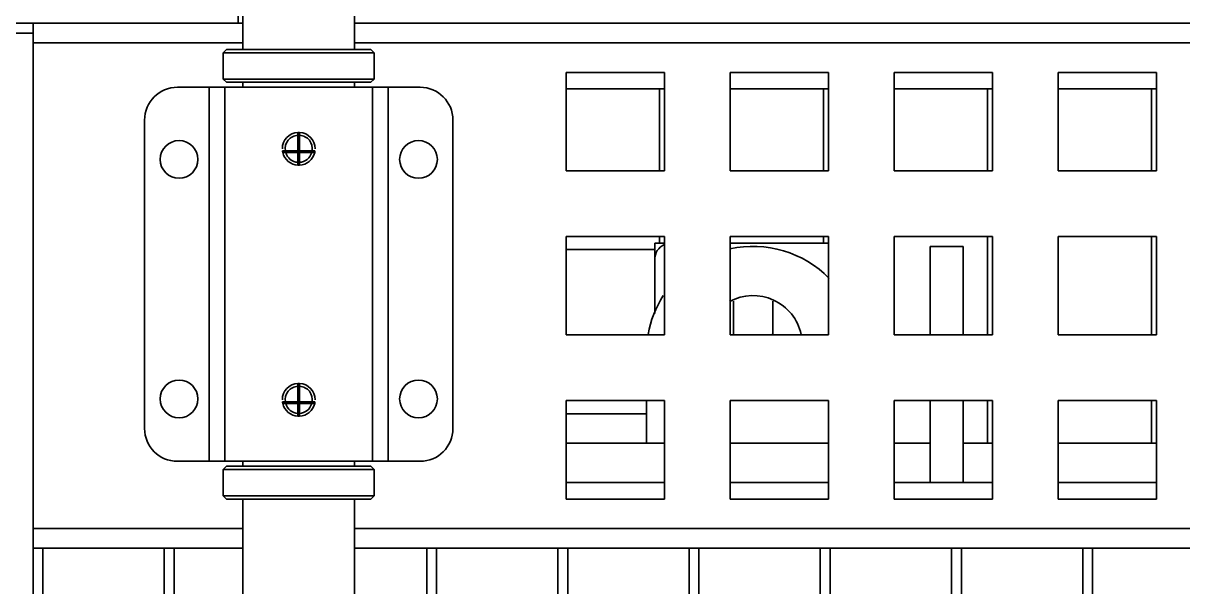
# Model space of a CAD drawing. Header units: millimetres. Extents: x 32496 to 166256, y 3504 to 23939.
# Drawn here: x 48076.1 to 48429.6, y 13128.3 to 13300.1 of the extents above; entities that cross this region are included whole.
import ezdxf

# ---------------------------------------------------------------- set-up
doc = ezdxf.new("R2010")
doc.units = ezdxf.units.MM
doc.layers.get('0').update_dxf_attribs({"lineweight": 35})

msp = doc.modelspace()

# ---------------------------------------------------------------- linework, layer by layer
at = {"linetype": 'Continuous'}
for p, q in [((48141.64, 13306.975), (48141.64, 13300.075)), ((48143.14, 13306.975), (48143.14, 13292.075)), ((48177.14, 13306.975), (48177.14, 13292.075)), ((47999.14, 13300.075), (48079.14, 13300.075)), ((48143.14, 13300.075), (48079.14, 13300.075)), ((48079.14, 13140.075), (48079.14, 13300.075)), ((48803.14, 13300.075), (48177.14, 13300.075)), ((47999.14, 13297.075), (48079.14, 13297.075)), ((47999.14, 13297.075), (48079.14, 13297.075)), ((48079.14, 13294.075), (48143.14, 13294.075)), ((48137.14, 13291.075), (48138.14, 13292.075)), ((48138.14, 13292.075), (48182.14, 13292.075)), ((48177.14, 13294.075), (48803.14, 13294.075)), ((48183.14, 13291.075), (48182.14, 13292.075)), ((48137.14, 13291.075), (48183.14, 13291.075)), ((48137.14, 13283.075), (48137.14, 13291.075)), ((48183.14, 13283.075), (48183.14, 13291.075)), ((48241.64, 13285.075), (48271.64, 13285.075)), ((48241.64, 13255.075), (48241.64, 13285.075)), ((48271.64, 13285.075), (48271.64, 13255.075)), ((48291.64, 13285.075), (48321.64, 13285.075)), ((48291.64, 13255.075), (48291.64, 13285.075)), ((48321.64, 13285.075), (48321.64, 13255.075)), ((48341.64, 13285.075), (48371.64, 13285.075)), ((48341.64, 13255.075), (48341.64, 13285.075)), ((48371.64, 13285.075), (48371.64, 13255.075)), ((48391.64, 13285.075), (48421.64, 13285.075)), ((48391.64, 13255.075), (48391.64, 13285.075)), ((48421.64, 13285.075), (48421.64, 13255.075)), ((48183.14, 13283.075), (48137.14, 13283.075)), ((48137.14, 13283.075), (48138.14, 13282.075)), ((48182.14, 13282.075), (48138.14, 13282.075)), ((48143.14, 13282.075), (48143.14, 13280.575)), ((48177.14, 13282.075), (48177.14, 13280.575)), ((48183.14, 13283.075), (48182.14, 13282.075)), ((48123.14, 13280.575), (48197.14, 13280.575)), ((48132.84, 13280.575), (48132.84, 13166.575)), ((48137.64, 13280.575), (48137.64, 13166.575)), ((48182.64, 13166.575), (48182.64, 13280.575)), ((48187.44, 13166.575), (48187.44, 13280.575)), ((48271.64, 13280.075), (48241.64, 13280.075)), ((48270.14, 13280.075), (48270.14, 13255.075)), ((48321.64, 13280.075), (48291.64, 13280.075)), ((48320.14, 13280.075), (48320.14, 13255.075)), ((48371.64, 13280.075), (48341.64, 13280.075)), ((48370.14, 13280.075), (48370.14, 13255.075)), ((48421.64, 13280.075), (48391.64, 13280.075)), ((48420.14, 13280.075), (48420.14, 13255.075)), ((48113.14, 13270.575), (48113.14, 13176.575)), ((48207.14, 13270.575), (48207.14, 13176.575)), ((48159.89, 13261.154), (48159.89, 13266.819)), ((48160.14, 13256.825), (48160.14, 13266.825)), ((48160.14, 13256.825), (48160.14, 13266.825)), ((48160.39, 13266.819), (48160.39, 13261.154)), ((48155.225, 13261.154), (48159.89, 13261.154)), ((48155.225, 13260.904), (48155.225, 13261.154)), ((48155.279, 13260.654), (48159.89, 13260.654)), ((48159.89, 13256.832), (48159.89, 13260.654)), ((48160.39, 13261.154), (48165.054, 13261.154)), ((48160.39, 13260.654), (48165.001, 13260.654)), ((48160.39, 13260.654), (48160.39, 13256.832)), ((48165.054, 13261.154), (48165.054, 13260.904)), ((48271.64, 13255.075), (48241.64, 13255.075)), ((48321.64, 13255.075), (48291.64, 13255.075)), ((48371.64, 13255.075), (48341.64, 13255.075)), ((48421.64, 13255.075), (48391.64, 13255.075)), ((48241.64, 13235.075), (48271.64, 13235.075)), ((48241.64, 13205.075), (48241.64, 13235.075)), ((48270.14, 13235.075), (48270.14, 13233.075)), ((48271.64, 13235.075), (48271.64, 13205.075)), ((48291.64, 13235.075), (48321.64, 13235.075)), ((48291.64, 13205.075), (48291.64, 13235.075)), ((48320.14, 13235.075), (48320.14, 13233.075)), ((48321.64, 13235.075), (48321.64, 13205.075)), ((48341.64, 13235.075), (48371.64, 13235.075)), ((48341.64, 13205.075), (48341.64, 13235.075)), ((48370.14, 13235.075), (48370.14, 13205.075)), ((48371.64, 13235.075), (48371.64, 13205.075)), ((48391.64, 13235.075), (48421.64, 13235.075)), ((48391.64, 13205.075), (48391.64, 13235.075)), ((48420.14, 13235.075), (48420.14, 13205.075)), ((48421.64, 13235.075), (48421.64, 13205.075)), ((48271.64, 13233.075), (48268.64, 13233.075)), ((48268.64, 13211.642), (48268.64, 13233.075)), ((48321.64, 13233.075), (48291.64, 13233.075)), ((48362.64, 13232.075), (48352.64, 13232.075)), ((48352.64, 13232.075), (48352.64, 13205.075)), ((48362.64, 13205.075), (48362.64, 13232.075)), ((48268.64, 13231.075), (48241.64, 13231.075)), ((48292.64, 13206.075), (48292.64, 13215.425)), ((48304.64, 13215.429), (48304.64, 13206.075)), ((48271.64, 13205.075), (48241.64, 13205.075)), ((48321.64, 13205.075), (48291.64, 13205.075)), ((48371.64, 13205.075), (48341.64, 13205.075)), ((48421.64, 13205.075), (48391.64, 13205.075)), ((48159.89, 13184.654), (48159.89, 13190.319)), ((48160.14, 13180.325), (48160.14, 13190.325)), ((48160.14, 13180.325), (48160.14, 13190.325)), ((48160.39, 13190.319), (48160.39, 13184.654)), ((48155.225, 13184.654), (48159.89, 13184.654)), ((48155.225, 13184.404), (48155.225, 13184.654)), ((48155.279, 13184.154), (48159.89, 13184.154)), ((48159.89, 13180.332), (48159.89, 13184.154)), ((48160.39, 13184.654), (48165.054, 13184.654)), ((48160.39, 13184.154), (48165.001, 13184.154)), ((48160.39, 13184.154), (48160.39, 13180.332)), ((48165.054, 13184.654), (48165.054, 13184.404)), ((48241.64, 13185.075), (48271.64, 13185.075)), ((48241.64, 13155.075), (48241.64, 13185.075)), ((48266.14, 13172.075), (48266.14, 13185.075)), ((48271.64, 13185.075), (48271.64, 13155.075)), ((48291.64, 13185.075), (48321.64, 13185.075)), ((48291.64, 13155.075), (48291.64, 13185.075)), ((48321.64, 13185.075), (48321.64, 13155.075)), ((48341.64, 13185.075), (48371.64, 13185.075)), ((48341.64, 13155.075), (48341.64, 13185.075)), ((48352.64, 13185.075), (48352.64, 13160.075)), ((48362.64, 13185.075), (48362.64, 13160.075)), ((48370.14, 13185.075), (48370.14, 13172.075)), ((48371.64, 13185.075), (48371.64, 13155.075)), ((48391.64, 13185.075), (48421.64, 13185.075)), ((48391.64, 13155.075), (48391.64, 13185.075)), ((48420.14, 13185.075), (48420.14, 13172.075)), ((48421.64, 13185.075), (48421.64, 13155.075)), ((48266.14, 13181.075), (48241.64, 13181.075)), ((48241.64, 13172.075), (48271.64, 13172.075)), ((48291.64, 13172.075), (48321.64, 13172.075)), ((48341.64, 13172.075), (48352.64, 13172.075)), ((48362.64, 13172.075), (48371.64, 13172.075)), ((48391.64, 13172.075), (48421.64, 13172.075)), ((48197.14, 13166.575), (48123.14, 13166.575)), ((48137.14, 13164.075), (48138.14, 13165.075)), ((48138.14, 13165.075), (48182.14, 13165.075)), ((48143.14, 13166.575), (48143.14, 13165.075)), ((48177.14, 13166.575), (48177.14, 13165.075)), ((48183.14, 13164.075), (48182.14, 13165.075)), ((48137.14, 13164.075), (48183.14, 13164.075)), ((48137.14, 13156.075), (48137.14, 13164.075)), ((48183.14, 13156.075), (48183.14, 13164.075)), ((48241.64, 13160.075), (48271.64, 13160.075)), ((48291.64, 13160.075), (48321.64, 13160.075)), ((48341.64, 13160.075), (48371.64, 13160.075)), ((48391.64, 13160.075), (48421.64, 13160.075)), ((48183.14, 13156.075), (48137.14, 13156.075)), ((48137.14, 13156.075), (48138.14, 13155.075)), ((48182.14, 13155.075), (48138.14, 13155.075)), ((48143.14, 13155.075), (48143.14, 12224.075)), ((48177.14, 13155.075), (48177.14, 12224.075)), ((48183.14, 13156.075), (48182.14, 13155.075)), ((48271.64, 13155.075), (48241.64, 13155.075)), ((48321.64, 13155.075), (48291.64, 13155.075)), ((48371.64, 13155.075), (48341.64, 13155.075)), ((48421.64, 13155.075), (48391.64, 13155.075)), ((48143.14, 13146.075), (48079.14, 13146.075)), ((48803.14, 13146.075), (48177.14, 13146.075)), ((48079.14, 13140.075), (48143.14, 13140.075)), ((48079.14, 12237.075), (48079.14, 13140.075)), ((48082.14, 13140.075), (48082.14, 13110.075)), ((48119.14, 13140.075), (48119.14, 13110.075)), ((48122.14, 13140.075), (48122.14, 13110.075)), ((48177.14, 13140.075), (48803.14, 13140.075)), ((48199.14, 13140.075), (48199.14, 13110.075)), ((48202.14, 13140.075), (48202.14, 13110.075)), ((48239.14, 13140.075), (48239.14, 13110.075)), ((48242.14, 13140.075), (48242.14, 13110.075)), ((48279.14, 13140.075), (48279.14, 13110.075)), ((48282.14, 13140.075), (48282.14, 13110.075)), ((48319.14, 13140.075), (48319.14, 13110.075)), ((48322.14, 13140.075), (48322.14, 13110.075)), ((48359.14, 13140.075), (48359.14, 13110.075)), ((48362.14, 13140.075), (48362.14, 13110.075)), ((48399.14, 13140.075), (48399.14, 13110.075)), ((48402.14, 13140.075), (48402.14, 13110.075))]:
    msp.add_line(p, q, dxfattribs=at)
for centre in [(48123.64, 13258.575), (48196.64, 13258.575), (48123.64, 13185.575), (48196.64, 13185.575)]:
    msp.add_circle(centre, 5.75, dxfattribs=at)
for centre, radius, start, end in [((48123.14, 13270.575), 10, 90, 180), ((48197.14, 13270.575), 10, 0, 90), ((48160.14, 13261.825), 5, 92.86653, 180), ((48160.14, 13261.825), 4.134, 93.46705, 189.34743), ((48160.14, 13261.825), 4, 90, 93.58433), ((48160.14, 13261.825), 5, 87.15019, 92.84025), ((48160.14, 13261.825), 4, 86.41459, 90), ((48160.14, 13261.825), 5, 0, 87.13402), ((48160.14, 13261.825), 4.134, 350.65257, 86.53295), ((48160.14, 13261.825), 5, 187.07975, 190.61964), ((48160.14, 13261.825), 5, 190.58867, 193.53148), ((48160.14, 13261.825), 5, 193.54968, 267.13346), ((48160.14, 13261.825), 4.134, 196.46138, 266.53295), ((48160.14, 13261.825), 4, 189.66346, 197.0293), ((48160.14, 13261.825), 5, 272.86598, 346.45029), ((48160.14, 13261.825), 4.134, 273.46705, 343.53858), ((48160.14, 13261.825), 4, 342.9707, 350.33654), ((48160.14, 13261.825), 5, 346.46311, 349.40642), ((48160.14, 13261.825), 5, 349.38034, 352.92022), ((48160.14, 13261.825), 5, 267.1285, 272.85216), ((48160.14, 13261.825), 4, 266.41512, 270), ((48160.14, 13261.825), 4, 270, 273.58332), ((48273.64, 13228.075), 5, 114.2978, 180), ((48298.64, 13199.575), 32.5, 44.40036, 102.51897), ((48298.64, 13199.575), 32.5, 147.41423, 169.93636), ((48298.64, 13202.075), 15, 12.263, 118.51862), ((48298.64, 13206.075), 6, 180, 190.54574), ((48298.64, 13206.075), 6, 349.44894, 0), ((48160.14, 13185.325), 5, 92.86653, 180), ((48160.14, 13185.325), 4.134, 93.46705, 189.34743), ((48160.14, 13185.325), 4, 90, 93.58487), ((48160.14, 13185.325), 5, 87.15019, 92.84025), ((48160.14, 13185.325), 4, 86.41459, 90), ((48160.14, 13185.325), 5, 0, 87.13402), ((48160.14, 13185.325), 4.134, 350.65257, 86.53295), ((48160.14, 13185.325), 5, 187.07975, 190.61964), ((48160.14, 13185.325), 5, 190.58867, 193.53148), ((48160.14, 13185.325), 5, 193.54968, 267.13346), ((48160.14, 13185.325), 4.134, 196.46138, 266.53295), ((48160.14, 13185.325), 4, 189.66346, 197.0293), ((48160.14, 13185.325), 5, 272.86598, 346.45029), ((48160.14, 13185.325), 4.134, 273.46705, 343.53858), ((48160.14, 13185.325), 4, 342.9707, 350.33654), ((48160.14, 13185.325), 5, 346.46312, 349.40651), ((48160.14, 13185.325), 5, 349.38034, 352.92022), ((48160.14, 13185.325), 5, 267.1285, 272.85216), ((48160.14, 13185.325), 4, 266.41512, 270), ((48160.14, 13185.325), 4, 270, 273.58332), ((48123.14, 13176.575), 10, 180, 270), ((48197.14, 13176.575), 10, 270, 0)]:
    msp.add_arc(centre, radius, start, end, dxfattribs=at)

doc.saveas('drawing.dxf')
